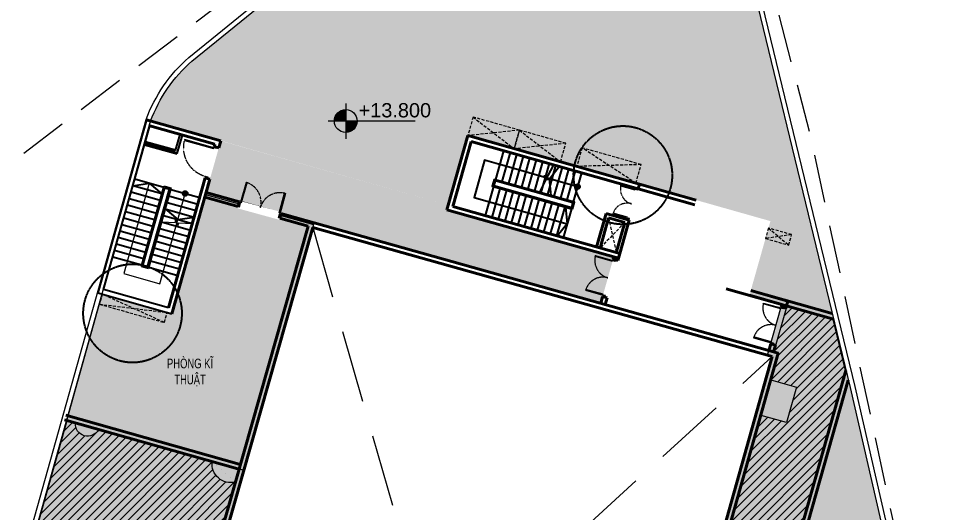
# Model space of a CAD drawing. Header units: millimetres. Extents: x -11451263 to 11578383104, y -507 to 1450429.
# Drawn here: x 12374793 to 12413262, y 1143380 to 1163884 of the extents above; entities that cross this region are included whole.
import ezdxf

# ---------------------------------------------------------------- set-up
doc = ezdxf.new("R2010")
doc.units = ezdxf.units.MM
doc.header["$MEASUREMENT"] = 0
for name, pattern in [('CENTER2', [1.125, 0.75, -0.125, 0.125, -0.125]), ('DASH2-1', [3, 2, -1]), ('DASHED', [4.5, 3, -1.5]), ('HIDDEN', [0.375, 0.25, -0.125]), ('HIDDEN2', [0.1875, 0.125, -0.0625]), ('Xref_ST_MBDV Cot vach 30.7.2022$0$HIDDEN2', [0.1875, 0.125, -0.0625])]:
    doc.linetypes.add(name, pattern=pattern)
doc.layers.get('0').update_dxf_attribs({"linetype": 'CONTINUOUS', "lineweight": 13})
doc.layers.get('Defpoints').update_dxf_attribs({"color": 5, "linetype": 'CONTINUOUS', "lineweight": 13})
for name, color, linetype in [('A-FLOR-STRS-ARROW', 8, 'CONTINUOUS'), ('KT-Thay', 7, 'CONTINUOUS'), ('KT-Tuong', 1, 'CONTINUOUS'), ('NDT Thoat nuoc rua', 3, 'CENTER2')]:
    doc.layers.add(name, color=color, linetype=linetype)
for name, color, linetype, lineweight in [('CUA', 37, 'CONTINUOUS', 13), ('DO DIEN TICH THONG THUY', 141, 'CONTINUOUS', 13), ('KT-Chu viet', 255, 'CONTINUOUS', 20), ('KT-Ghi chu', 26, 'CONTINUOUS', 15), ('KT-Kich thuoc', 159, 'CONTINUOUS', 18), ('KT-lomo nuoc', 3, 'HIDDEN', 5), ('KT-Net cat', 1, 'CONTINUOUS', 40), ('KT-Net cua', 87, 'CONTINUOUS', 9), ('KT-Net manh', 251, 'CONTINUOUS', 13), ('KT-Net thay', 7, 'CONTINUOUS', 25), ('KT-Net to mau', 159, 'CONTINUOUS', 18), ('SPE-MEP-HVAC', 140, 'CONTINUOUS', 0)]:
    doc.layers.add(name, color=color, linetype=linetype, lineweight=lineweight)
doc.styles.add('font unicode ccu', font='arial.ttf')
doc.styles.add('Xref_ST_MBDV Cot vach 30.7.2022$0$Arial', font='arial.ttf', dxfattribs={"width": 0.7})

# ---------------------------------------------------------------- blocks, each defined once
blk = doc.blocks.new('CAODOSAN')
at = {"layer": 'KT-Ghi chu'}
h = blk.add_hatch(color=256, dxfattribs=at)
edge = h.paths.add_edge_path()
edge.add_ellipse((286, 0), major_axis=(130, 130), ratio=1, start_angle=45, end_angle=135)
edge.add_line((102, 0), (286, 0))
edge.add_line((286, 0), (286, 184))
h = blk.add_hatch(color=256, dxfattribs=at)
edge = h.paths.add_edge_path()
edge.add_ellipse((286, 0), major_axis=(130, 130), ratio=1, start_angle=225, end_angle=315)
edge.add_line((469, 0), (286, 0))
edge.add_line((286, 0), (286, -184))
for p, q in [((286, 286), (286, -286)), ((1407, 0), (0, 0))]:
    blk.add_line(p, q, dxfattribs=at)
blk.add_circle((286, 0), 184, dxfattribs=at)
at = {"style": 'font unicode ccu'}
for tag, p in [('FL', (493, 59)), ('SL', (490, -292))]:
    blk.add_attdef(tag, p, '', height=230, dxfattribs=at)
blk = doc.blocks.new('*U345')
blk.add_line((-100, 70), (-1150, 70))
for points in [[(101, 1350), (101, 1290), (41, 1290), (41, 1300), (1, 1300), (1, 1350)], [(0, 50), (-1250, 51), (-1250, 91), (0, 90)], [(-100, 50), (-100, 90), (-1150, 90), (-1150, 50)], [(100, 0), (100, 60), (40, 60), (40, 50), (0, 50), (0, 0)]]:
    blk.add_lwpolyline(points, close=True)
at = {"linetype": 'HIDDEN'}
blk.add_arc((0, 50), 1250, 89.9755, 179.9755, dxfattribs=at)
blk = doc.blocks.new('RTWEWF')
at = {"layer": 'A-FLOR-STRS-ARROW'}
h = blk.add_hatch(color=256, dxfattribs=at)
edge = h.paths.add_edge_path(flags=0)
edge.add_arc((-1325, 1600), 100, 180.2302, 540.2302)
blk.add_circle((-1325, 1600, 0), 100, dxfattribs=at)
at = {"layer": 'KT-Net cat'}
for p, q in [((-3700, 4100, 0), (-500, 4100, 0)), ((-3500, 3900, 0), (-700, 3900, 0)), ((-700, 3900, 0), (-700, 3800, 0)), ((-500, 3800, 0), (-500, 4100, 0)), ((-700, 3800, 0), (-500, 3800, 0)), ((-3500, 3200, 0), (-2200, 3200, 0)), ((-3500, 3100, 0), (-2100, 3100, 0)), ((-700, 2450, 0), (-700, -3160, 0)), ((-700, 2450, 0), (-500, 2450, 0)), ((-500, -3360, 0), (-500, 2450, 0))]:
    blk.add_line(p, q, dxfattribs=at)
at = {"layer": 'KT-Net manh'}
for p, q in [((-2875, 1600, 0), (-2875, -2294, 0)), ((-1325, -2295, 0), (-1325, 1600, 0)), ((-2875, -2294, 0), (-1325, -2295, 0))]:
    blk.add_line(p, q, dxfattribs=at)
at = {"layer": 'KT-Net manh', "elevation": 0}
blk.add_lwpolyline([(-1950, 200), (-1387, 326), (-1422, 482), (-1227, 198), (-1262, 354), (-700, 480)], dxfattribs=at)
at = {"layer": 'KT-Net thay'}
for p, q in [((-2250, 1600, 0), (-3500, 1600, 0)), ((-2251, -1810, 0), (-2250, 1650, 0)), ((-2250, 1650, 0), (-1950, 1650, 0)), ((-2201, -1760, 0), (-2200, 1600, 0)), ((-2200, 1600, 0), (-2000, 1600, 0)), ((-2001, -1760, 0), (-2000, 1600, 0)), ((-1951, -1810, 0), (-1950, 1650, 0)), ((-1950, 1600, 0), (-700, 1600, 0)), ((-2250, 1320, 0), (-3500, 1320, 0)), ((-1950, 1320, 0), (-700, 1320, 0)), ((-2250, 1040, 0), (-3500, 1040, 0)), ((-1950, 1040, 0), (-700, 1040, 0)), ((-2250, 760, 0), (-3500, 760, 0)), ((-2250, 480, 0), (-3500, 480, 0)), ((-1950, 760, 0), (-700, 760, 0)), ((-1950, 480, 0), (-700, 480, 0)), ((-2250, 200, 0), (-3500, 200, 0)), ((-1950, 200, 0), (-700, 200, 0)), ((-2250, -80, 0), (-3500, -80, 0)), ((-2250, -360, 0), (-3500, -360, 0)), ((-1950, -80, 0), (-700, -80, 0)), ((-1950, -360, 0), (-700, -360, 0)), ((-2250, -640, 0), (-3500, -640, 0)), ((-1950, -640, 0), (-700, -640, 0)), ((-2250, -920, 0), (-3500, -920, 0)), ((-1950, -920, 0), (-700, -920, 0)), ((-2250, -1200, 0), (-3500, -1200, 0)), ((-2250, -1480, 0), (-3500, -1480, 0)), ((-1950, -1200, 0), (-700, -1200, 0)), ((-1950, -1480, 0), (-700, -1480, 0)), ((-2250, -1760, 0), (-3500, -1760, 0)), ((-1951, -1810, 0), (-2251, -1810, 0)), ((-2001, -1760, 0), (-2201, -1760, 0)), ((-1950, -1760, 0), (-700, -1760, 0))]:
    blk.add_line(p, q, dxfattribs=at)
at = {"layer": 'KT-Net thay', "elevation": 0}
for points in [[(-3500, 1320), (-2875, 1600), (-2250, 1320)], [(-1950, 760), (-1325, 480), (-700, 760)]]:
    blk.add_lwpolyline(points, dxfattribs=at)
at = {"layer": 'KT-Tuong'}
for p, q in [((-3700, 4100, 0), (-3700, -3360, 0)), ((-3500, -3160, 0), (-3500, 3900, 0)), ((-2200, 3200, 0), (-2200, 3900, 0)), ((-2100, 3100, 0), (-2100, 3900, 0)), ((-3700, -3360, 0), (-500, -3360, 0)), ((-700, -3160, 0), (-3500, -3160, 0))]:
    blk.add_line(p, q, dxfattribs=at)
at = {"layer": 'CUA', "xscale": -1, "rotation": 179.9754687402135}
blk.add_blockref('*U345', (-700, 3800, 0), dxfattribs=at)
blk = doc.blocks.new('*U344')
for p, q in [((-1260, -100), (-1300, -100)), ((-1280, -100), (-1280, -525)), ((-90, -100), (-50, -100)), ((-70, -100), (-70, -525)), ((-1260, -525), (-1300, -525)), ((-90, -525), (-50, -525))]:
    blk.add_line(p, q)
for points in [[(-1350, 100), (-1290, 100), (-1290, 40), (-1300, 40), (-1300, 0), (-1350, 0)], [(-1300, 0), (-1260, 0), (-1260, -625), (-1300, -625)], [(-50, 0), (-90, 0), (-90, -625), (-50, -625)], [(0, 100), (-60, 100), (-60, 40), (-50, 40), (-50, 0), (0, 0)]]:
    blk.add_lwpolyline(points, close=True)
at = {"linetype": 'HIDDEN2'}
for centre, start, end in [((-1300, 0), 270, 0), ((-50, 0), 180, 270)]:
    blk.add_arc(centre, 625, start, end, dxfattribs=at)
blk = doc.blocks.new('werwrerer')
at = {"layer": 'A-FLOR-STRS-ARROW'}
h = blk.add_hatch(color=256, dxfattribs=at)
edge = h.paths.add_edge_path(flags=0)
edge.add_arc((-12332, 7014), 100, -269.9999, 90.0001, ccw=False)
at = {"layer": 'A-FLOR-STRS-ARROW', "elevation": 0}
for points in [[(-12332, 7014), (-9172, 7014), (-8922, 7014), (-8322, 7014), (-8322, 8614), (-12332, 8614)], [(-11372, 7664), (-11122, 7014), (-11372, 6414)], [(-11122, 6414), (-11011, 6942), (-10878, 6966), (-11118, 7063), (-10982, 7084), (-10872, 7664)]]:
    blk.add_lwpolyline(points, dxfattribs=at)
at = {"layer": 'A-FLOR-STRS-ARROW'}
blk.add_circle((-12332, 7014), 100, dxfattribs=at)
at = {"layer": 'KT-Net cat'}
for p, q in [((-14772, 7761, 0), (-14774, 9211, 0)), ((-14623, 7912, 0), (-14624, 9212, 0)), ((-13923, 7912, 0), (-13924, 9212, 0)), ((-13772, 7762, 0), (-13774, 9212, 0)), ((-7571, 6418, 0), (-7574, 9218, 0)), ((-7371, 6218, 0), (-7374, 9218, 0)), ((-14772, 7761, 0), (-13772, 7762, 0)), ((-14623, 7912, 0), (-13923, 7912, 0)), ((-14771, 6411, 0), (-7571, 6418, 0)), ((-14771, 6211, 0), (-14771, 6411, 0)), ((-14771, 6211, 0), (-7371, 6218, 0))]:
    blk.add_line(p, q, dxfattribs=at)
at = {"layer": 'KT-Net thay', "elevation": 0}
blk.add_lwpolyline([(-12082, 7964), (-12332, 8614), (-12082, 9214)], dxfattribs=at)
for points in [[(-12382, 7964), (-12382, 7664), (-8922, 7664), (-8922, 7964)], [(-12332, 7914), (-12332, 7714), (-8972, 7714), (-8972, 7914)]]:
    blk.add_lwpolyline(points, close=True, dxfattribs=at)
at = {"layer": 'KT-Thay'}
for p, q in [((-12332, 7964), (-12332, 9214)), ((-12052, 7964), (-12052, 9214)), ((-11772, 7964), (-11772, 9214)), ((-11492, 7964), (-11492, 9214)), ((-11212, 7964), (-11212, 9214)), ((-10932, 7964), (-10932, 9214)), ((-10652, 7964), (-10652, 9214)), ((-10372, 7964), (-10372, 9214)), ((-10092, 7964), (-10092, 9214)), ((-9812, 7964), (-9812, 9214)), ((-9532, 7964), (-9532, 9214)), ((-9252, 7964), (-9252, 9214)), ((-8972, 7964), (-8972, 9214)), ((-12332, 6414), (-12332, 7664)), ((-12052, 6414), (-12052, 7664)), ((-11772, 6414), (-11772, 7664)), ((-11492, 6414), (-11492, 7664)), ((-11212, 6414), (-11212, 7664)), ((-10932, 6414), (-10932, 7664)), ((-10652, 6414), (-10652, 7664)), ((-10372, 6414), (-10372, 7664)), ((-10092, 6414), (-10092, 7664)), ((-9812, 6414), (-9812, 7664)), ((-9532, 6414), (-9532, 7664)), ((-9252, 6414), (-9252, 7664)), ((-8972, 6414), (-8972, 7664))]:
    blk.add_line(p, q, dxfattribs=at)
at = {"layer": 'CUA', "zscale": -1, "rotation": 89.97301380553962}
blk.add_blockref('*U344', (-14672, 7761, 0), dxfattribs=at)
blk = doc.blocks.new('*U435')
at = {"linetype": 'HIDDEN', "ltscale": 500}
for p, q in [((-354, 1251), (674, 190)), ((320, 1441), (0, 0))]:
    blk.add_line(p, q, dxfattribs=at)
blk.add_lwpolyline([(-354, 1251), (320, 1441), (674, 190), (0, 0)], close=True, dxfattribs=at)
blk = doc.blocks.new('*U437')
at = {"linetype": 'HIDDEN', "ltscale": 500}
for p, q in [((1707, 1314), (0, 0)), ((-218, 770), (1925, 544))]:
    blk.add_line(p, q, dxfattribs=at)
blk.add_lwpolyline([(-218, 770), (1707, 1314), (1925, 544), (0, 0)], close=True, dxfattribs=at)
blk = doc.blocks.new('*U436')
at = {"linetype": 'HIDDEN', "ltscale": 500}
for p, q in [((-122, 433), (962, 272)), ((840, 705), (0, 0))]:
    blk.add_line(p, q, dxfattribs=at)
blk.add_lwpolyline([(-122, 433), (840, 705), (962, 272), (0, 0)], close=True, dxfattribs=at)
blk = doc.blocks.new('*U365')
for p, q in [((18, -121), (-229, -612)), ((36, -130), (0, -112)), ((-211, -621), (-247, -603)), ((1304, -767), (1340, -785)), ((1322, -776), (1075, -1268)), ((1057, -1259), (1093, -1277))]:
    blk.add_line(p, q)
for points in [[(45, 89), (99, 62), (72, 9), (63, 13), (45, -22), (0, 0)], [(45, -22), (80, -40), (-256, -711), (-292, -693)], [(1385, -696), (1349, -678), (1013, -1348), (1048, -1366)], [(1475, -629), (1421, -602), (1394, -656), (1403, -660), (1385, -696), (1430, -718)]]:
    blk.add_lwpolyline(points, close=True)
at = {"linetype": 'Xref_ST_MBDV Cot vach 30.7.2022$0$HIDDEN2', "ltscale": 200}
for centre, start, end in [((45, -22), 243.3236, 333.3236), ((1385, -696), 153.3236, 243.3235)]:
    blk.add_arc(centre, 750, start, end, dxfattribs=at)
blk = doc.blocks.new('*U174')
at = {"layer": 'CUA'}
for p, q in [((11381214, 1111141), (11381240, 1111172)), ((11381728, 1110743), (11381227, 1111157)), ((11381716, 1110727), (11381741, 1110758)), ((11380183, 1109892), (11380157, 1109861)), ((11380671, 1109463), (11380170, 1109877)), ((11380684, 1109478), (11380658, 1109447))]:
    blk.add_line(p, q, dxfattribs=at)
for points in [[(11381818, 1110695), (11381793, 1110664), (11381137, 1111205), (11381163, 1111236)], [(11382004, 1110606), (11381966, 1110559), (11381843, 1110661), (11381849, 1110669), (11381818, 1110695), (11381850, 1110733)], [(11380736, 1109384), (11380761, 1109415), (11380106, 1109956), (11380080, 1109925)], [(11380858, 1109218), (11380896, 1109264), (11380773, 1109366), (11380766, 1109358), (11380736, 1109384), (11380704, 1109345)]]:
    blk.add_lwpolyline(points, close=True, dxfattribs=at)
at = {"layer": 'CUA', "linetype": 'HIDDEN2'}
for centre, start, end in [((11381818, 1110695), 140.4465, 230.4465), ((11380736, 1109384), 50.4465, 140.4464)]:
    blk.add_arc(centre, 850, start, end, dxfattribs=at)
blk = doc.blocks.new('KHHFG-flat-6')
blk.add_wipeout([(-1138, -1504), (-1384, -1301), (-257, 103), (1, -110)]).dxf.layer = 'KT-Kich thuoc'
at = {"layer": 'KT-Net cat'}
for p, q in [((-208, 62), (-54, -65)), ((-1354, -1325), (-1200, -1453))]:
    blk.add_line(p, q, dxfattribs=at)
at = {"layer": 'CUA'}
blk.add_blockref('*U174', (-11382058, -1110671), dxfattribs=at)
blk = doc.blocks.new('WWW')
at = {"layer": 'Defpoints', "linetype": 'DASH2-1', "lineweight": 13, "ltscale": 1000, "flags": 128}
blk.add_lwpolyline([(11429817, 1022160), (11450185, 1019986), (11488616, 1021167), (11491469, 1024811), (11462656, 1159054), (11457975, 1176931), (11455626, 1177745), (11446686, 1170981), (11423167, 1153070), (11399484, 1135983, 0.684877), (11429817, 1022160)], format="xyb", dxfattribs=at)
blk = doc.blocks.new('l4 hatch')
at = {"true_color": 0xabb2b5}
h = blk.add_hatch(color=253, dxfattribs=at)
h.dxf.hatch_style = 1
edge = h.paths.add_edge_path()
edge.add_line((12380276, 1159626), (12383170, 1158814))
edge.add_line((12383170, 1158814), (12392623, 1156136))
edge.add_line((12392623, 1156136), (12393409, 1159041))
edge.add_line((12393409, 1159041), (12405997, 1155474))
edge.add_line((12405997, 1155474), (12405127, 1152397))
edge.add_line((12405127, 1152397), (12408612, 1151410))
edge.add_line((12408612, 1151410), (12409129, 1149275))
edge.add_line((12409129, 1149275), (12406427, 1139713))
edge.add_line((12406427, 1139713), (12405176, 1140067))
edge.add_line((12405176, 1140067), (12398714, 1117197))
edge.add_line((12398714, 1117197), (12392363, 1118992))
edge.add_line((12392363, 1118992), (12391561, 1116153))
edge.add_line((12391561, 1116153), (12397912, 1114359))
edge.add_line((12397912, 1114359), (12403976, 1112645))
edge.add_line((12403976, 1112645), (12410949, 1137236))
edge.add_line((12410949, 1137236), (12411190, 1138065))
edge.add_arc((12406218, 1139374), 5142, 345.2522, 367.132)
edge.add_line((12411320, 1140013), (12409129, 1149275))
edge.add_line((12409129, 1149275), (12408612, 1151410))
edge.add_line((12408612, 1151410), (12403885, 1171147))
edge.add_arc((12399089, 1169457), 5086, 19.4098, 128.9045)
edge.add_line((12395895, 1173415), (12381984, 1162115))
edge.add_arc((12386099, 1157459), 6214, 131.4765, 159.5891)
h = blk.add_hatch(color=253, dxfattribs=at)
h.dxf.hatch_style = 1
h.paths.add_polyline_path([(12383185, 1158803), (12382580, 1156663), (12398954, 1152062), (12399494, 1153986), (12392569, 1155943), (12392623, 1156136), (12383185, 1158803)])
h = blk.add_hatch(color=253, dxfattribs=at)
h.dxf.hatch_style = 1
h.paths.add_polyline_path([(12382548, 1156586), (12387034, 1155328), (12384143, 1145133), (12383899, 1145196), (12376793, 1147204), (12378257, 1152445), (12381166, 1151633)])
at = {"true_color": 0xd0c825}
h = blk.add_hatch(color=52, dxfattribs=at)
h.dxf.hatch_style = 1
h.paths.add_polyline_path([(12376793, 1147204), (12384143, 1145133), (12378278, 1124445), (12397405, 1119022), (12406069, 1149855), (12405876, 1149907), (12406472, 1152015), (12408612, 1151410), (12409129, 1149275), (12406427, 1139713), (12405176, 1140067), (12398714, 1117197), (12376581, 1123452), (12375670, 1120228), (12379134, 1119249), (12378373, 1116554), (12388958, 1113563), (12390631, 1119482), (12392363, 1118992), (12389876, 1110187), (12374790, 1114385), (12369558, 1118706), (12364206, 1112226), (12363054, 1113186), (12362797, 1112875), (12360366, 1114878), (12366025, 1121624), (12357259, 1128862), (12358533, 1130405), (12367092, 1123337), (12371052, 1128132), (12373683, 1137412), (12374048, 1137967), (12374407, 1138741), (12374500, 1139019), (12374530, 1139123)])
at = {"elevation": 0}
blk.add_lwpolyline([(12382548, 1156586), (12387034, 1155328), (12384143, 1145133), (12383899, 1145196), (12376793, 1147204), (12378257, 1152445), (12381166, 1151633)], close=True, dxfattribs=at)
blk.add_lwpolyline([(12374530, 1139123), (12376793, 1147204), (12376793, 1147204), (12384143, 1145133), (12378278, 1124445), (12397405, 1119022), (12406069, 1149855), (12405876, 1149907), (12406472, 1152015), (12408612, 1151410), (12409129, 1149275), (12406427, 1139713), (12405176, 1140067), (12398714, 1117197), (12376581, 1123452), (12375670, 1120228), (12379134, 1119249), (12378373, 1116554), (12388958, 1113563), (12390631, 1119482), (12392363, 1118992), (12389876, 1110187), (12374790, 1114385)], dxfattribs=at)
blk = doc.blocks.new('A$C59794006')
at = {"layer": 'NDT Thoat nuoc rua'}
for centre in [(-31959, 132072, 0), (-52309, 126337, 0)]:
    blk.add_circle(centre, 2044, dxfattribs=at)
blk = doc.blocks.new('*U499')
at = {"layer": 'KT-lomo nuoc', "ltscale": 500}
for p, q in [((193, -384), (-2502, -1257)), ((-2309, -1641), (0, 0))]:
    blk.add_line(p, q, dxfattribs=at)
blk.add_lwpolyline([(193, -384), (-2309, -1641), (-2502, -1257), (0, 0)], close=True, dxfattribs=at)
blk = doc.blocks.new('*U498')
at = {"layer": 'KT-lomo nuoc', "ltscale": 500}
for p, q in [((-2279, -1145), (-359, 715)), ((-2638, -430), (0, 0))]:
    blk.add_line(p, q, dxfattribs=at)
blk.add_lwpolyline([(-2279, -1145), (-2638, -430), (-359, 715), (0, 0)], close=True, dxfattribs=at)

msp = doc.modelspace()

# ---------------------------------------------------------------- hatches: boundary and pattern name
at = {"layer": 'DO DIEN TICH THONG THUY'}
h = msp.add_hatch(dxfattribs=at)
h.set_pattern_fill('ANSI31', color=256, scale=2000)
h.paths.add_polyline_path([(12345659.3, 1114478.1), (12347547.3, 1116764.1), (12355180.7, 1110460.2), (12359412, 1115583.5), (12360337.1, 1114819.5), (12360369.1, 1114858.3), (12361656.9, 1113794.7), (12355438.9, 1106265.4), (12353225.9, 1108093), (12353289.6, 1108170.1)])
h.paths.add_polyline_path([(12351514.5, 1121567.7), (12357505.4, 1116620.1), (12359396.6, 1118910.2), (12353405.5, 1123857.9)], flags=17)
h.paths.add_polyline_path([(12343192.8, 1116515.7), (12345482.3, 1114625), (12357258.9, 1128885.1), (12374963.8, 1114263.8), (12389865.6, 1110205.6), (12392291, 1118788.9), (12390586.6, 1119270.5), (12388968.6, 1113544.7), (12373701.4, 1117858.8), (12356222.6, 1132293.4)])
h.paths.add_polyline_path([(12378041.3, 1124288.3), (12377718.4, 1123145.7), (12398703.7, 1117215.9), (12405166, 1140085.4), (12406417, 1139731.9), (12409113.7, 1149275.4), (12408599.8, 1151397.9), (12406674.5, 1151941.9), (12406142.1, 1150057.6), (12406334.6, 1150003.5), (12406018.6, 1148885.1), (12407079.4, 1148585.3), (12406663.4, 1147113), (12405606.3, 1147411.7), (12397554, 1118756.4)])
h = msp.add_hatch(dxfattribs=at)
h.set_pattern_fill('ANSI31', color=256, scale=2000)
edge = h.paths.add_edge_path(flags=16)
edge.add_arc((12376270.1, 1124383.6), 765, 0, 360)
edge = h.paths.add_edge_path()
edge.add_arc((12381223.9, 1137015.1), 765, 43.98722, 284.43787, ccw=False)
edge.add_line((12381774.4, 1137546.4), (12383781.9, 1144646.8))
edge.add_arc((12383589.7, 1145387.3), 765, 172.86708, 284.55219, ccw=False)
edge.add_line((12382830.6, 1145482.3), (12378113.6, 1146815.1))
edge.add_arc((12377661.8, 1147062.3), 515, 177.12421, 331.31823, ccw=False)
edge.add_line((12377147.5, 1147088.2), (12376803.9, 1147185.2))
edge.add_line((12376803.9, 1147185.2), (12372110.5, 1130546.8))
edge.add_arc((12372505.6, 1129891.8), 765, -152.7445, 121.09756, ccw=False)
edge.add_line((12371825.6, 1129541.4), (12371475.6, 1128306.8))
edge.add_line((12371475.6, 1128306.8), (12367394.8, 1123365.4))
edge.add_line((12367394.8, 1123365.4), (12370995.5, 1120391.7))
edge.add_line((12370995.5, 1120391.7), (12374113.1, 1124166.8))
edge.add_line((12374113.1, 1124166.8), (12377708, 1123164.2))
edge.add_line((12377708, 1123164.2), (12379047.5, 1127901.7))
edge.add_arc((12378858.2, 1128642.9), 765, 44.10143, 284.32366, ccw=False)
edge.add_line((12379407.6, 1129175.3), (12381414.7, 1136274.3))

# ---------------------------------------------------------------- linework, layer by layer
msp.add_lwpolyline([(12378041.3, 1124288.3), (12377718.4, 1123145.7), (12398703.7, 1117215.9), (12405166, 1140085.4), (12406417, 1139731.9), (12409113.7, 1149275.4), (12408599.8, 1151397.9), (12406674.5, 1151941.9), (12406142.1, 1150057.6), (12406334.6, 1150003.5), (12406018.6, 1148885.1), (12407079.4, 1148585.3), (12406663.4, 1147113), (12405606.3, 1147411.7), (12397554, 1118756.4)], close=True, dxfattribs=at)
msp.add_lwpolyline([(12381414.7, 1136274.3, -1.7399429), (12381774.4, 1137546.4), (12383781.9, 1144646.8, -0.5299483), (12382830.6, 1145482.3), (12378113.6, 1146815.1, -0.7968191), (12377147.5, 1147088.2), (12376803.9, 1147185.2), (12372110.5, 1130546.8, -2.5335264), (12371825.6, 1129541.4), (12371475.6, 1128306.8), (12367394.8, 1123365.4), (12370995.5, 1120391.7), (12374113.1, 1124166.8), (12377708, 1123164.2), (12379047.5, 1127901.7, -1.7359361), (12379407.6, 1129175.3), (12381414.7, 1136274.3)], format="xyb", dxfattribs=at)
at = {"layer": 'KT-Net cat'}
for p, q in [((12400505.4, 1156818.2, 0), (12402863.1, 1156152, 0)), ((12400559.8, 1157010.7, 0), (12402917.5, 1156344.5, 0)), ((12382526.1, 1156470.5, 0), (12386808.9, 1155267, 0)), ((12382580.4, 1156662.9, 0), (12406316.1, 1149993.2, 0)), ((12392622.9, 1156135.9, 0), (12392568.5, 1155943.5, 0)), ((12392815.4, 1156081.6, 0), (12399744, 1154123.7, 0)), ((12392568.5, 1155943.5, 0), (12399689.7, 1153931.2, 0)), ((12387000.9, 1155213), (12378277.9, 1124444.7)), ((12382194.2, 1138992.8), (12386808.9, 1155267)), ((12387000.9, 1155213, 0), (12406069.4, 1149854.7, 0)), ((12399744, 1154123.7, 0), (12399662.5, 1153835, 0)), ((12399497.2, 1153985.6), (12399470, 1153889.4)), ((12399470, 1153889.4, 0), (12399662.5, 1153835, 0)), ((12404164.4, 1152666.8), (12408612.3, 1151410)), ((12405181.1, 1152587.4), (12408558.3, 1151633.1)), ((12405181.7, 1152590), (12406719.3, 1152155.5)), ((12399034.9, 1152349.7), (12398953.4, 1152061)), ((12399034.9, 1152349.7, 0), (12399227.4, 1152295.3, 0)), ((12399227.4, 1152295.3), (12399145.8, 1152006.6)), ((12405127.3, 1152397.5), (12406472.4, 1152017.4)), ((12406719.3, 1152155.5), (12406637, 1151864.2)), ((12406472.4, 1152017.4), (12406444.5, 1151918.6)), ((12406444.5, 1151918.6, 0), (12406637, 1151864.2, 0)), ((12406009.4, 1150378.9), (12405927.9, 1150090.2)), ((12406009.4, 1150378.9, 0), (12406201.9, 1150324.5, 0)), ((12406201.9, 1150324.5), (12406120.3, 1150035.8)), ((12406069.4, 1149854.7), (12397405.3, 1119022)), ((12406316.1, 1149993.2), (12397543.7, 1118774.9)), ((12383899.5, 1145195.8), (12376697.1, 1147231)), ((12383953.9, 1145388.3), (12376751.4, 1147423.5))]:
    msp.add_line(p, q, dxfattribs=at)
for points in [[(12406427.4, 1139713.4), (12409129.2, 1149275.1)], [(12406565.4, 1139466.5), (12409225.2, 1148879)]]:
    msp.add_lwpolyline(points, dxfattribs=at)
at = {"layer": 'KT-Net manh', "linetype": 'DASHED', "ltscale": 1000}
for p, q in [((12387000.9, 1155213, 0), (12397405.3, 1119022)), ((12378277.9, 1124444.7), (12406069.4, 1149854.7, 0))]:
    msp.add_line(p, q, dxfattribs=at)

# ---------------------------------------------------------------- block references
at = {"rotation": 164.1697029378736}
msp.add_blockref('werwrerer', (12388043.4, 1167015.9, 0), dxfattribs=at)
at = {"layer": 'CUA', "rotation": 280.8976534761976}
for p in [(12399470, 1153889.4, 0), (12406444.5, 1151918.6)]:
    msp.add_blockref('*U365', p, dxfattribs=at)
at = {"layer": 'KT-Chu viet'}
ref = msp.add_blockref('CAODOSAN', (12387636.9, 1159628.1), dxfattribs=dict(at, xscale=2.571428571428571, yscale=2.571428571428571, zscale=2.571428571428571))
ref.add_attrib('FL', '+13.800', (12388905.9, 1159780.8), dxfattribs={"layer": '0', "height": 591.43, "style": 'font unicode ccu'})
at = {"layer": 'KT-Kich thuoc', "rotation": 344.2212203921205}
msp.add_blockref('RTWEWF', (12382551.4, 1154721.3, 0), dxfattribs=at)
at = {"layer": 'KT-lomo nuoc', "linetype": 'HIDDEN', "xscale": -1, "rotation": 10.89765347559021}
for name, p in [('*U498', (12397961.6, 1157744.9, 0)), ('*U499', (12378269.6, 1152439.7, 0))]:
    msp.add_blockref(name, p, dxfattribs=at)
at = {"layer": 'KT-Net to mau'}
msp.add_blockref('l4 hatch', (0, 0, 0), dxfattribs=at)
at = {"layer": 'SPE-MEP-HVAC', "linetype": 'HIDDEN', "ltscale": 1000, "xscale": -1}
for name, p in [('*U437', (12395363.3, 1158479.1, 0)), ('*U437', (12397287.9, 1157935.2, 0)), ('*U435', (12399599.7, 1154164.5, 0)), ('*U436', (12406755.3, 1154480.6, 0))]:
    msp.add_blockref(name, p, dxfattribs=at)

# ---------------------------------------------------------------- texts
at = {"layer": 'KT-Chu viet', "insert": (12381909.9, 1149765), "char_height": 400, "width": 2669.726, "attachment_point": 2, "style": 'Xref_ST_MBDV Cot vach 30.7.2022$0$Arial'}
msp.add_mtext('PHÒNG {\\fArial|b0|i0|c163|p34;KĨ THUẬT}', dxfattribs=at)

# ---------------------------------------------------------------- next in the draw order: block references
at = {"layer": 'KT-Net cat', "rotation": 293.8580312964354}
msp.add_blockref('KHHFG-flat-6', (12385719.4, 1155573.1, 0), dxfattribs=at)

# ---------------------------------------------------------------- next in the draw order: linework, layer by layer
at = {"layer": 'KT-Net cua', "elevation": 0}
for points in [[(12351004.7, 1139669.7, -0.1142244), (12354909.1, 1142572.1, -0.2930793), (12360156.2, 1141643.8), (12366151, 1136693, 0.5640428), (12374559.2, 1139232.9), (12380275.6, 1159626.1, -0.1232834), (12381983.8, 1162114.5), (12396111.1, 1173590.4, -0.5051926), (12403835.9, 1171135.2), (12409301, 1148566), (12411270.9, 1140000.9, -0.1335933), (12411131.8, 1137880.6), (12400731.8, 1101202.2, -0.2732098), (12378910.3, 1095210.3, -0.1573449), (12372852.8, 1098359.6, 0.3634285), (12346583.9, 1098930.6)], [(12350851.4, 1139798.1, -0.1142952), (12354830.6, 1142756.1, -0.2928744), (12360287.7, 1141794.5), (12366281.8, 1136844.4, 0.5644826), (12374366, 1139284.7), (12380085.3, 1159688, -0.1237808), (12381854.5, 1162267.1), (12395989.2, 1173749.1, -0.5060665), (12404028.2, 1171190.9), (12409495.6, 1148611.9), (12411466.4, 1140043.2, -0.1334181), (12411322.8, 1137820.8), (12400910.5, 1101099.3), (12400910.5, 1101099.3, -0.2736962), (12378867.3, 1095014.7), (12378867.3, 1095014.7), (12378867.3, 1095014.7), (12378867.3, 1095014.7, -0.1569564), (12372715.7, 1098213.8, 0.3630404), (12346725.1, 1098787.4)]]:
    msp.add_lwpolyline(points, format="xyb", dxfattribs=at)

# ---------------------------------------------------------------- next in the draw order: block references
at = {"layer": 'KT-Kich thuoc'}
msp.add_blockref('WWW', (945000, 0, 0), dxfattribs=at)
at = {"layer": 'NDT Thoat nuoc rua'}
msp.add_blockref('A$C59794006', (12431833.1, 1025309.3, 0), dxfattribs=at)

doc.saveas('drawing.dxf')
